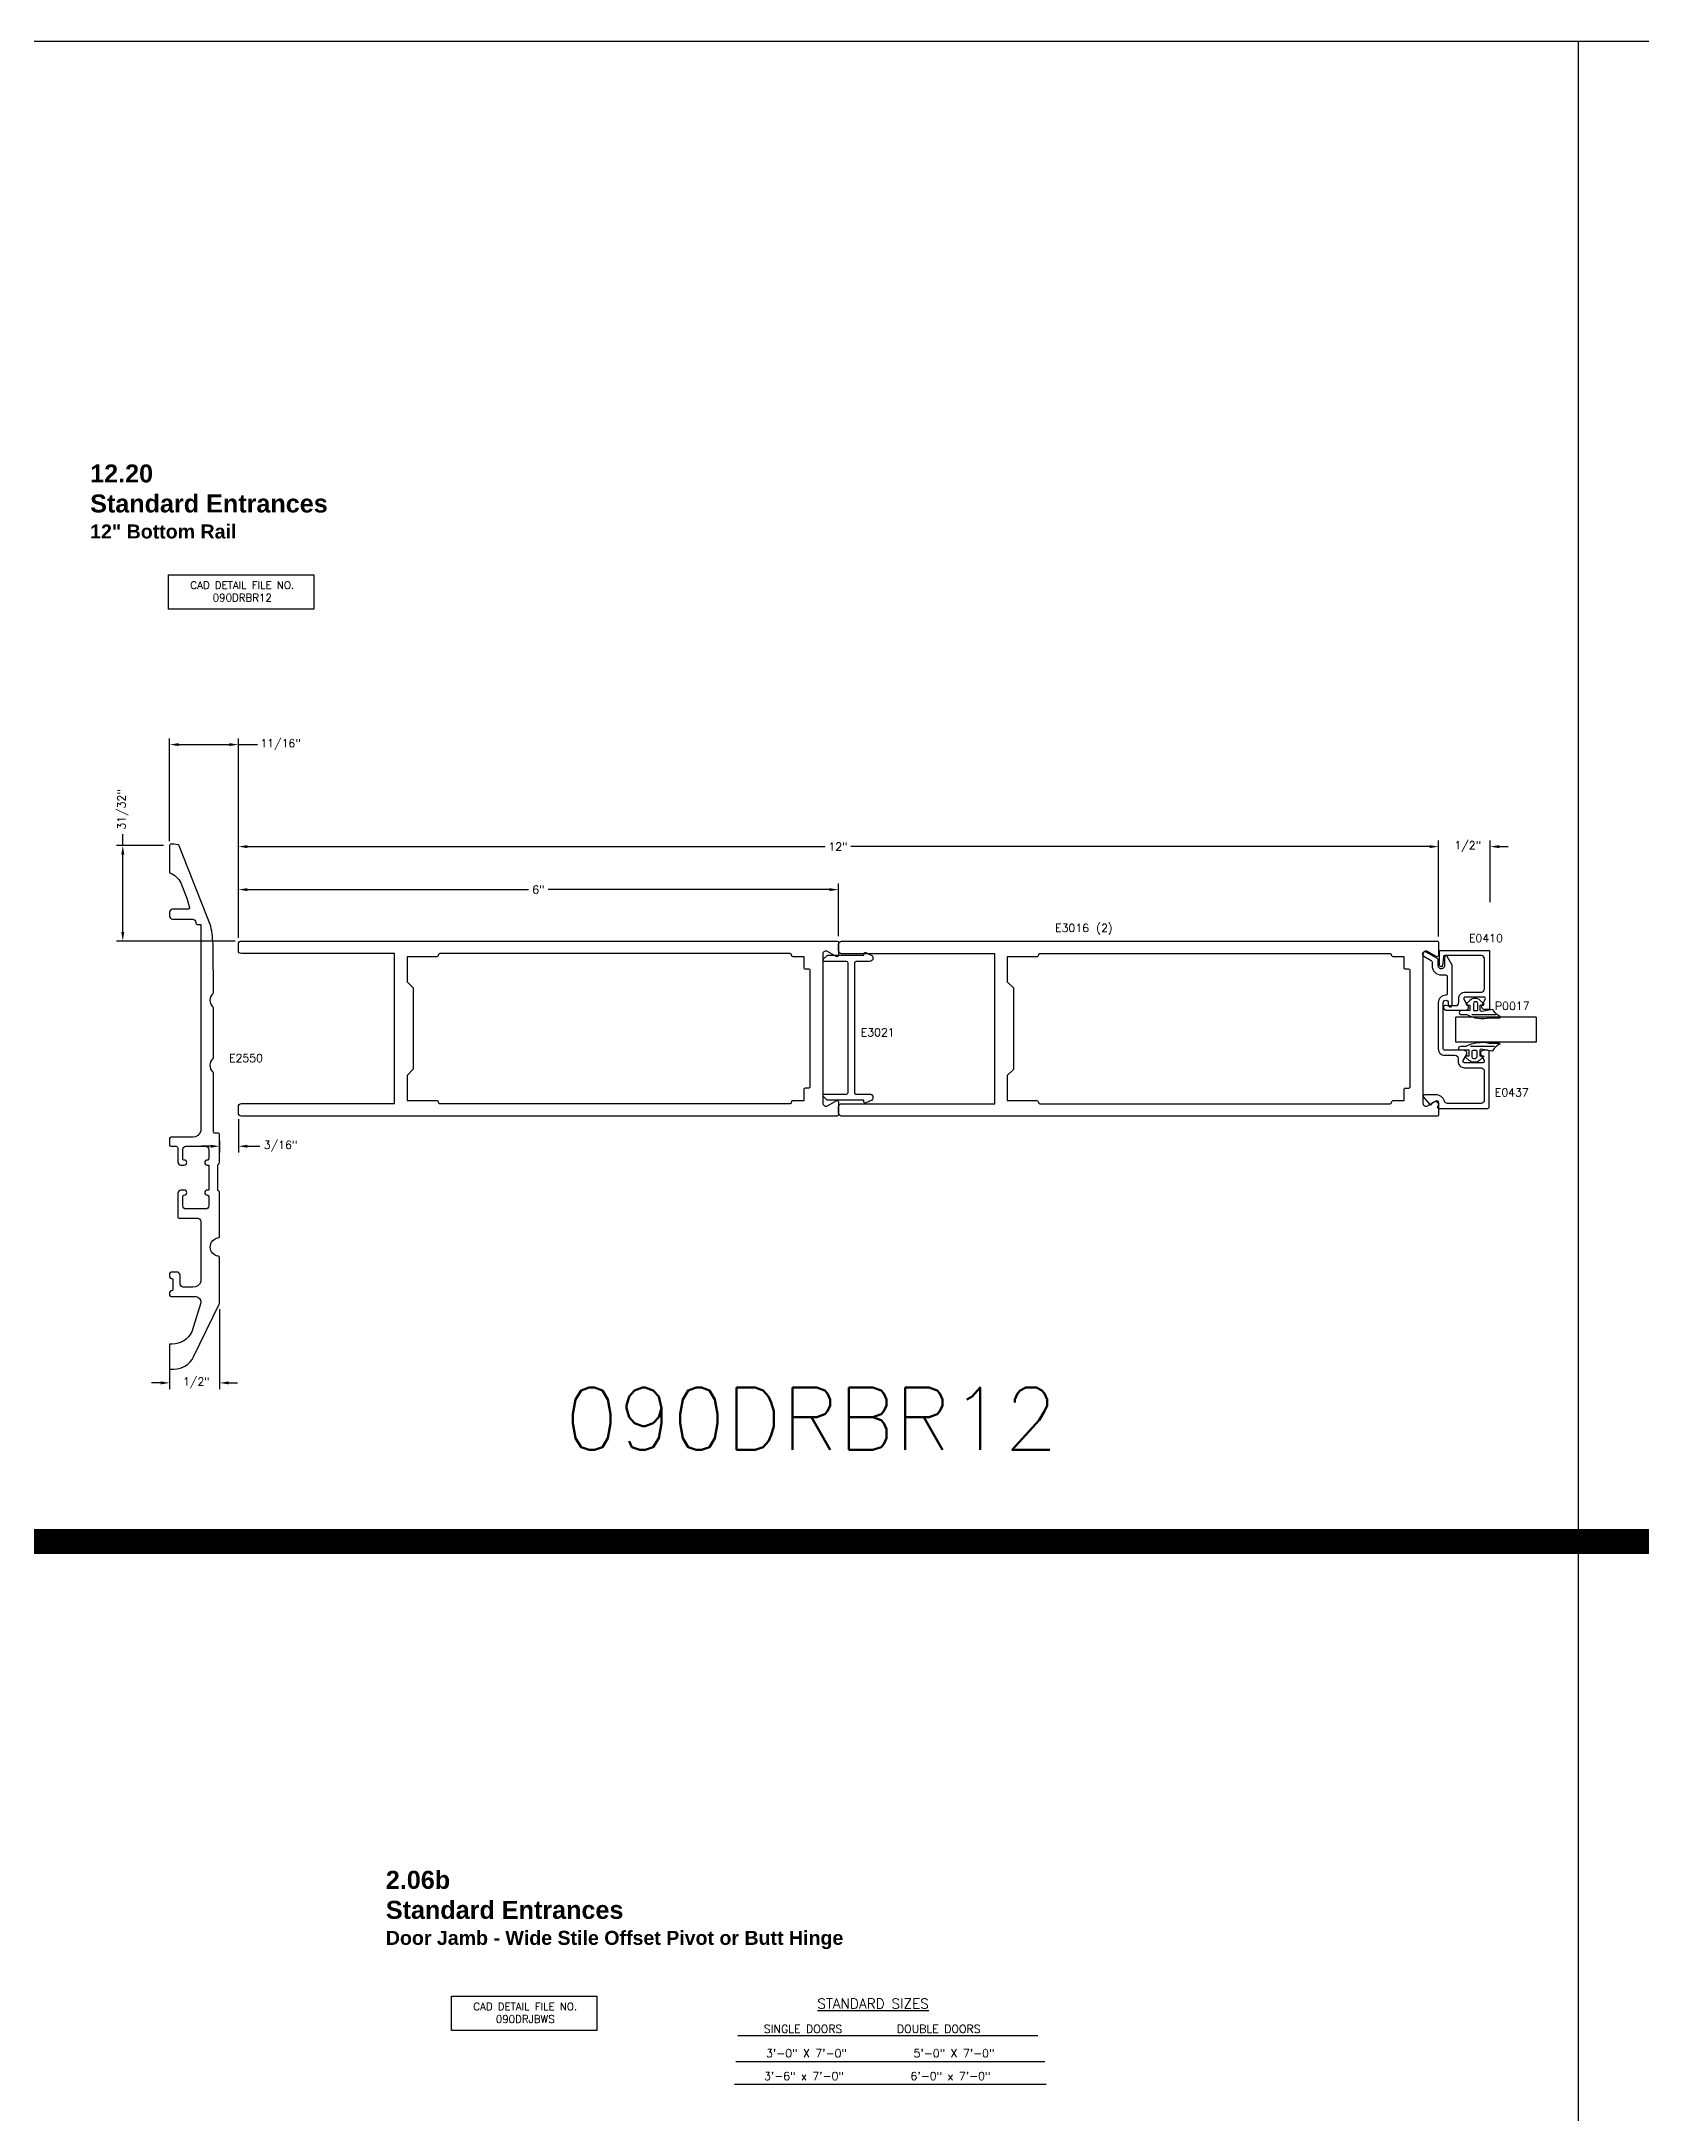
# Model space of a CAD drawing. Extents: x 0 to 130, y 0 to 90.
# Drawn here: x 59.54 to 75.54, y 69.16 to 89.88 of the extents above; entities that cross this region are included whole.
import ezdxf

# ---------------------------------------------------------------- set-up
doc = ezdxf.new("R2010")
doc.units = 0
doc.header["$MEASUREMENT"] = 0
doc.header["$PDMODE"] = 3
doc.layers.get('DEFPOINTS').update_dxf_attribs({"linetype": 'CONTINUOUS'})
for name, color, linetype in [('R-ANNO-DIMS', 3, 'CONTINUOUS'), ('R-ANNO-TEXT', 6, 'CONTINUOUS'), ('R-DET1', 4, 'CONTINUOUS'), ('R-DET2', 2, 'CONTINUOUS'), ('R-DET3', 5, 'CONTINUOUS'), ('R-OTLN', 1, 'CONTINUOUS'), ('TITLE', 7, 'CONTINUOUS')]:
    doc.layers.add(name, color=color, linetype=linetype)
doc.styles.get("Standard").update_dxf_attribs({"font": 'simplex'})
doc.dimstyles.new('1X', dxfattribs={"dimscale": 0, "dimtxt": 0.08, "dimasz": 0.09, "dimexe": 0.062, "dimexo": 0.062, "dimgap": 0.045, "dimtad": 0, "dimdec": 4, "dimzin": 4, "dimtxsty": 'STANDARD', "dimcen": 0, "dimazin": 3, "dimtp": 0.02, "dimtfac": 1, "dimtdec": 4, "dimtofl": 0, "dimtmove": 0, "dimatfit": 3, "dimtolj": 1, "dimtzin": 4})

# ---------------------------------------------------------------- blocks, each defined once
blk = doc.blocks.new('*D166')
at = {"layer": 'DEFPOINTS', "color": 0}
for p in [(61.513, 81.828), (61.513, 80.853), (73.513, 80.868)]:
    blk.add_point(p, dxfattribs=at)
at = {"layer": 'R-ANNO-DIMS', "color": 0}
for p, q in [((61.513, 80.915), (61.513, 81.89)), ((73.513, 80.93), (73.513, 81.89)), ((61.603, 81.828), (67.379, 81.828)), ((73.423, 81.828), (67.637, 81.828))]:
    blk.add_line(p, q, dxfattribs=at)
for points in [[(61.603, 81.843), (61.603, 81.813), (61.513, 81.828)], [(73.423, 81.843), (73.423, 81.813), (73.513, 81.828)]]:
    blk.add_solid(points, dxfattribs=at)
at = {"layer": 'R-ANNO-DIMS', "color": 0, "insert": (67.508, 81.828), "char_height": 0.08, "attachment_point": 5}
blk.add_mtext('\\A1;12"', dxfattribs=at)
blk = doc.blocks.new('*D167')
at = {"layer": 'DEFPOINTS', "color": 0}
for p in [(67.513, 81.398), (61.513, 80.853), (67.513, 80.869)]:
    blk.add_point(p, dxfattribs=at)
at = {"layer": 'R-ANNO-DIMS', "color": 0}
for p, q in [((61.513, 80.915), (61.513, 81.46)), ((67.513, 80.931), (67.513, 81.46)), ((61.603, 81.398), (64.415, 81.398)), ((67.423, 81.398), (64.611, 81.398))]:
    blk.add_line(p, q, dxfattribs=at)
for points in [[(61.603, 81.413), (61.603, 81.383), (61.513, 81.398)], [(67.423, 81.413), (67.423, 81.383), (67.513, 81.398)]]:
    blk.add_solid(points, dxfattribs=at)
at = {"layer": 'R-ANNO-DIMS', "color": 0, "insert": (64.513, 81.398), "char_height": 0.08, "attachment_point": 5}
blk.add_mtext('\\A1;6"', dxfattribs=at)
blk = doc.blocks.new('*D168')
at = {"layer": 'DEFPOINTS', "color": 0}
for p in [(61.513, 82.848), (60.825, 81.821), (61.513, 80.853)]:
    blk.add_point(p, dxfattribs=at)
at = {"layer": 'R-ANNO-DIMS', "color": 0}
for p, q in [((60.825, 81.883), (60.825, 82.91)), ((61.513, 80.915), (61.513, 82.91)), ((60.915, 82.848), (61.423, 82.848)), ((61.513, 82.848), (61.703, 82.848))]:
    blk.add_line(p, q, dxfattribs=at)
for points in [[(60.915, 82.863), (60.915, 82.833), (60.825, 82.848)], [(61.423, 82.863), (61.423, 82.833), (61.513, 82.848)]]:
    blk.add_solid(points, dxfattribs=at)
at = {"layer": 'R-ANNO-DIMS', "color": 0, "insert": (61.935, 82.848), "char_height": 0.08, "attachment_point": 5}
blk.add_mtext('\\A1;11/16"', dxfattribs=at)
blk = doc.blocks.new('*D169')
at = {"layer": 'DEFPOINTS', "color": 0}
for p in [(73.513, 81.828), (74.03, 81.828), (74.03, 81.209)]:
    blk.add_point(p, dxfattribs=at)
at = {"layer": 'R-ANNO-DIMS', "color": 0}
for p, q in [((74.03, 81.271), (74.03, 81.89)), ((73.423, 81.828), (73.333, 81.828)), ((73.513, 81.766), (73.513, 81.766)), ((74.12, 81.828), (74.21, 81.828))]:
    blk.add_line(p, q, dxfattribs=at)
for points in [[(73.423, 81.843), (73.423, 81.813), (73.513, 81.828)], [(74.12, 81.843), (74.12, 81.813), (74.03, 81.828)]]:
    blk.add_solid(points, dxfattribs=at)
at = {"layer": 'R-ANNO-DIMS', "color": 0, "insert": (73.806, 81.828), "char_height": 0.08, "attachment_point": 5}
blk.add_mtext('\\A1;1/2"', dxfattribs=at)
blk = doc.blocks.new('S')
at = {"layer": 'R-DET2'}
for p, q in [((4.542, 7.201), (4.542, 8.004)), ((4.542, 8.004), (4.792, 8.004)), ((4.792, 7.201), (4.792, 8.004)), ((4.792, 7.201), (4.542, 7.201))]:
    blk.add_line(p, q, dxfattribs=at)
blk = doc.blocks.new('GLASS')
at = {"layer": 'R-DET2'}
blk.add_blockref('S', (-4.542, -7.201), dxfattribs=at)
blk = doc.blocks.new('QUARTER_INCH_GLASS')
at = {"layer": 'R-DET2'}
blk.add_blockref('GLASS', (0, 0), dxfattribs=at)
blk = doc.blocks.new('*D170')
at = {"layer": 'DEFPOINTS', "color": 0}
for p in [(61.325, 77.266), (60.825, 76.855), (61.325, 76.466)]:
    blk.add_point(p, dxfattribs=at)
at = {"layer": 'R-ANNO-DIMS', "color": 0}
for p, q in [((61.325, 77.204), (61.325, 76.404)), ((60.825, 76.793), (60.825, 76.404)), ((60.735, 76.466), (60.645, 76.466)), ((61.415, 76.466), (61.505, 76.466))]:
    blk.add_line(p, q, dxfattribs=at)
for points in [[(60.735, 76.481), (60.735, 76.451), (60.825, 76.466)], [(61.415, 76.481), (61.415, 76.451), (61.325, 76.466)]]:
    blk.add_solid(points, dxfattribs=at)
at = {"layer": 'R-ANNO-DIMS', "color": 0, "insert": (61.092, 76.466), "char_height": 0.08, "attachment_point": 5}
blk.add_mtext('\\A1;1/2"', dxfattribs=at)
blk = doc.blocks.new('*D171')
at = {"layer": 'DEFPOINTS', "color": 0}
for p in [(61.513, 79.165), (61.325, 78.948), (61.513, 78.832)]:
    blk.add_point(p, dxfattribs=at)
at = {"layer": 'R-ANNO-DIMS', "color": 0}
for p, q in [((61.513, 79.103), (61.513, 78.77)), ((61.235, 78.832), (61.145, 78.832)), ((61.325, 78.886), (61.325, 78.77)), ((61.603, 78.832), (61.726, 78.832))]:
    blk.add_line(p, q, dxfattribs=at)
for points in [[(61.235, 78.847), (61.235, 78.817), (61.325, 78.832)], [(61.603, 78.847), (61.603, 78.817), (61.513, 78.832)]]:
    blk.add_solid(points, dxfattribs=at)
at = {"layer": 'R-ANNO-DIMS', "color": 0, "insert": (61.935, 78.832), "char_height": 0.08, "attachment_point": 5}
blk.add_mtext('\\A1;3/16"', dxfattribs=at)
blk = doc.blocks.new('*D172')
at = {"layer": 'DEFPOINTS', "color": 0}
for p in [(60.357, 81.838), (60.825, 81.838), (61.544, 80.884)]:
    blk.add_point(p, dxfattribs=at)
at = {"layer": 'R-ANNO-DIMS', "color": 0}
for p, q in [((60.357, 81.838), (60.357, 81.953)), ((60.763, 81.838), (60.295, 81.838)), ((60.357, 80.974), (60.357, 81.748)), ((61.482, 80.884), (60.295, 80.884))]:
    blk.add_line(p, q, dxfattribs=at)
for points in [[(60.342, 81.748), (60.372, 81.748), (60.357, 81.838)], [(60.342, 80.974), (60.372, 80.974), (60.357, 80.884)]]:
    blk.add_solid(points, dxfattribs=at)
at = {"layer": 'R-ANNO-DIMS', "color": 0, "insert": (60.357, 82.2), "char_height": 0.08, "attachment_point": 5, "rotation": 90}
blk.add_mtext('\\A1;31/32"', dxfattribs=at)

msp = doc.modelspace()

# ---------------------------------------------------------------- linework, layer by layer
at = {"layer": 'R-ANNO-TEXT'}
for p, q in [((66.5060629, 69.9388589), (69.5066496, 69.9388589)), ((66.4865795, 69.6794818), (69.5780887, 69.6794818)), ((66.4735906, 69.4525269), (69.5910776, 69.4525269))]:
    msp.add_line(p, q, dxfattribs=at)
for points in [[(60.8151646, 84.5455118), (62.2666445, 84.5455118), (62.2666445, 84.203449), (60.8151646, 84.203449)], [(63.6445603, 70.3330382), (65.0960402, 70.3330382), (65.0960402, 69.9909754), (63.6445603, 69.9909754)]]:
    msp.add_lwpolyline(points, close=True, dxfattribs=at)
at = {"layer": 'R-DET1'}
msp.add_lwpolyline([(61.3139128, 78.3853454, -0.2651930726), (61.3068217, 78.3981418), (61.3068217, 78.6399407, -0.2433130296), (61.3128231, 78.652049, 0.2491639954), (61.3249344, 78.6732565), (61.3249344, 78.9479403, 0.4142135624), (61.3099344, 78.9629403), (61.2774344, 78.9629403, -0.4142135624), (61.2624344, 78.9779403), (61.2624339, 79.5658778, 0.1944219694), (61.2581977, 79.5762897, -0.4054904155), (61.2581977, 79.7058308, 0.1950331961), (61.2624339, 79.7162778), (61.2624339, 80.2171512, 0.1950331961), (61.2581977, 80.2275982, -0.4054904155), (61.2581977, 80.3571393, 0.1950331961), (61.2624339, 80.3675863), (61.2619781, 80.8217919, 0.0881643195), (61.2601413, 80.8321281, 0.0425844594), (61.237282, 81.0315948), (60.9215604, 81.8372414, 0.2666574279), (60.9099092, 81.8465887), (60.8684646, 81.8530615), (60.8396646, 81.8530615, 0.4302683561), (60.8249995, 81.8380615), (60.8249995, 81.5664121, -0.2092457694), (60.9366432, 81.4646748), (61.0003809, 81.3036265), (61.0241698, 81.2174207, -0.4064313497), (61.0091242, 81.2027033), (60.8556645, 81.20278, 0.4241687707), (60.8249995, 81.1718777), (60.8249995, 81.1338777, 0.4219154227), (60.8556646, 81.1028777), (61.0562189, 81.1029422, -0.4142135624), (61.0872189, 81.0719422), (61.0872189, 81.0657938, 0.4142135624), (61.1022189, 81.0507938), (61.1326674, 81.0507938, -0.2079149748), (61.1374339, 81.0398268), (61.1374339, 79.7162778), (61.1374339, 79.0231321), (61.1374339, 78.9821204, -0.338557563), (61.0565006, 78.9239722), (60.8399995, 78.9239722, 0.4142135597), (60.8249995, 78.9089722), (60.8249995, 78.8460619, 0.388767889), (60.8384994, 78.8312125), (60.8918217, 78.8312125, -0.4142135624), (60.9068217, 78.8162125), (60.9068217, 78.6742125, 0.4142135624), (60.9378217, 78.6432125), (60.9718217, 78.6432125, 0.4142135624), (60.9968217, 78.6682125, 0.4142135624), (60.9718217, 78.6932125, -0.4142135624), (60.9568217, 78.7082125), (60.9568217, 78.8002125, -0.4142135624), (60.9878217, 78.8312125), (61.1858217, 78.8312125, -0.4142135624), (61.2168217, 78.8002125), (61.2168217, 78.7082125, -0.4142135624), (61.2018217, 78.6932125, 0.4142135624), (61.1768217, 78.6682125, 0.4142135624), (61.2018217, 78.6432125), (61.2168217, 78.6432125), (61.2168217, 78.3932125), (61.2018217, 78.3932125, 0.4142135624), (61.1768217, 78.3682125, 0.4142135624), (61.2018217, 78.3432125, -0.4142135624), (61.2168217, 78.3282125), (61.2168217, 78.2362125, -0.4142135624), (61.1858217, 78.2052125), (60.9878217, 78.2052125, -0.4142135624), (60.9568217, 78.2362125), (60.9568217, 78.3282125, -0.4142135624), (60.9718217, 78.3432125, 0.4142135624), (60.9968217, 78.3682125, 0.4142135624), (60.9718217, 78.3932125), (60.9378217, 78.3932125, 0.4142135624), (60.9068217, 78.3622125), (60.9068217, 78.1272125, 0.4142135624), (60.9218217, 78.1122125), (61.1064339, 78.1122125, -0.4142135625), (61.1374339, 78.0812125), (61.1374339, 77.477189, -0.3205925712), (61.0567937, 77.4228042), (60.961434, 77.4228042, -0.4142135624), (60.930434, 77.4538042), (60.930434, 77.5427202, 0.4142135624), (60.899434, 77.5737202), (60.840434, 77.5737202, 0.3941771447), (60.8249996, 77.5587202), (60.8249996, 77.5262202, 0.3941771447), (60.840434, 77.5112202), (60.842434, 77.5112202, -0.4142135624), (60.857434, 77.4962202), (60.857434, 77.4005166, -0.4142135624), (60.842434, 77.3855166, 0.3068322275), (60.8249996, 77.3705169), (60.8249996, 77.3431633, 0.3459180989), (60.839191, 77.3298042), (61.0898796, 77.3298042, -0.3359669074), (61.1374339, 77.2751074, -0.0740090187), (61.1361336, 77.2663709), (61.0475995, 76.9755321, -0.2868483927), (60.8516995, 76.8531321), (60.8249995, 76.8531321), (60.8249995, 76.6031321), (60.8687995, 76.6031321, 0.2865139243), (61.0647995, 76.7255321), (61.3214728, 77.2530004, 0.0818549204), (61.3249344, 77.2661321), (61.3249344, 77.7170499, 0.3739405009), (61.3120171, 77.7319045, -0.8695466491), (61.3120171, 77.9160998, 0.3739405009), (61.3249344, 77.9309544), (61.3249344, 78.363773, 0.3098051673)], format="xyb", close=True, dxfattribs=at)
for points in [[(73.5102316, 80.2675634), (73.5102316, 79.8065595, 0.4142135624), (73.5752316, 79.7415595), (73.6772446, 79.7415595, -0.4142135624), (73.7082446, 79.7105595), (73.7082446, 79.6815595, 0.4142135624), (73.7732446, 79.6165595), (73.9392306, 79.6165595, -0.4142135624), (73.9702306, 79.5855595), (73.9702306, 79.2915645, -0.4142135624), (73.9392306, 79.2605645), (73.6021902, 79.2605645, -0.3256627349), (73.5726819, 79.2820643, 0.3256627349), (73.4841567, 79.3465635), (73.375777, 79.3465635, 0.6370702608), (73.3642863, 79.3219217), (73.4252394, 79.2492806, 0.4779725156), (73.4407999, 79.2495775), (73.4563808, 79.2696542, -0.8690679817), (73.509657, 79.2391431), (73.5037137, 79.2242728, 0.5305087646), (73.5129995, 79.2105615), (74.0052336, 79.2105615, 0.4142135624), (74.0202336, 79.2255615), (74.0202336, 79.7765635, 0.4142135624), (74.0052336, 79.7915635), (73.9627362, 79.7915635, 0.5773590294), (73.9358899, 79.7450628), (73.9682228, 79.6890639, -0.5773590294), (73.9552327, 79.6665635), (73.7732456, 79.6665635, -0.5773411719), (73.760255, 79.6890632), (73.7925852, 79.7450642, 0.5773411719), (73.765738, 79.7915635), (73.5752306, 79.7915635, -0.4142135624), (73.5602306, 79.8065635), (73.5602306, 80.2675609, -1), (73.6102336, 80.2675609), (73.6102336, 80.2455578, 1), (73.6502306, 80.2455578), (73.6502306, 80.6425609), (73.6002221, 80.7291802, 0.7673308308), (73.5722316, 80.7216803), (73.5722316, 80.6380302, -1.0057039516), (73.5102336, 80.6376786), (73.5102315, 80.6966789, 0.2679461651), (73.5027312, 80.7096689), (73.3907287, 80.77433, 0.9999753426), (73.3657301, 80.7310313), (73.4407319, 80.6877264, -0.2679423533), (73.4482316, 80.6747362), (73.4482316, 80.6376758, 0.4142135624), (73.5412316, 80.5446758), (73.5852316, 80.5446758, -0.4142135624), (73.6002316, 80.5296764), (73.6002316, 80.3575624, -0.4142119352), (73.5852317, 80.3425624, 0.4142119352), (73.5102306, 80.2675609)], [(73.5674883, 80.2268759, -0.4559911352), (73.5845887, 80.2417279), (73.6074882, 80.2384919), (73.684527, 80.2384899, 0.4142135624), (73.715527, 80.2694899), (73.7155268, 80.3083019, -0.4157347224), (73.7806751, 80.3734909), (73.9414883, 80.3734919, 0.4142135624), (73.9724883, 80.4044919), (73.9724883, 80.7084889, 0.4142135624), (73.9414883, 80.7394889), (73.5777817, 80.7394919, 0.3788668862), (73.5628935, 80.7263199), (73.5523761, 80.6406629, -0.9407073484), (73.5224881, 80.6424909), (73.5224882, 80.7894899), (74.0224882, 80.7894899), (74.0224882, 80.1984905), (73.9751816, 80.1984889, -0.5773503096), (73.9483349, 80.2449889), (73.9806666, 80.3009909, 0.5773499476), (73.9676762, 80.3234909), (73.7805267, 80.3234909, 0.5773500587), (73.7675363, 80.3009909), (73.8056415, 80.2349908, -0.5773539269), (73.7787948, 80.1884904), (73.5984884, 80.1884905, -0.4142112814), (73.5674883, 80.2194905), (73.5674883, 80.2268759)]]:
    msp.add_lwpolyline(points, format="xyb", dxfattribs=at)
at = {"layer": 'R-DET2'}
for points in [[(74.0237017, 80.1164851), (74.1218102, 80.1164851, 0.4770370124), (74.1315913, 80.1285662, -0.1690634905), (74.0626851, 80.1905218, 0.3788088369), (74.0520325, 80.1984026), (73.9467158, 80.1791886, -0.3462419148), (73.9308443, 80.1891506), (73.9308443, 80.2432375), (73.9610415, 80.2443483, 0.6086559015), (73.9664449, 80.2574931), (73.9298923, 80.2898038, 0.3786170875), (73.8267963, 80.2898038), (73.7902437, 80.2574931, 0.6086559015), (73.795647, 80.2443483), (73.8258443, 80.2432375), (73.8258443, 80.1882375), (73.7408443, 80.1882375, 1), (73.7408443, 80.1482375), (73.7958838, 80.1482375, 0.1753644489)], [(73.8766845, 80.276036, 0.3419987131), (73.8616845, 80.2566711), (73.8616845, 80.1979886, 0.4142135624), (73.8696845, 80.1899886), (73.8986845, 80.1899886, 0.4142135624), (73.9066845, 80.1979886), (73.9066845, 80.2566711, 0.3419987131), (73.8916845, 80.276036, 0.1270166538)], [(74.0176516, 79.8641986), (74.1157602, 79.8641985, -0.4770370124), (74.1255412, 79.8521174, 0.1690634905), (74.056635, 79.7901619, -0.3788088369), (74.0459823, 79.7822811), (73.9406657, 79.8014952, 0.3462419148), (73.9247941, 79.7915332), (73.9247941, 79.7374463), (73.9549913, 79.7363354, -0.6086559015), (73.9603947, 79.7231907), (73.923842, 79.69088, -0.3786170875), (73.8207461, 79.6908801), (73.7841935, 79.7231908, -0.6086559015), (73.7895969, 79.7363356), (73.8197941, 79.7374464), (73.8197941, 79.7924464), (73.7347941, 79.7924465, -1), (73.7347942, 79.8324465), (73.7898337, 79.8324464, -0.1753644489)], [(73.8647941, 79.706399, -0.3419987131), (73.8497941, 79.7257639), (73.8497941, 79.7844464, -0.4142135624), (73.8577941, 79.7924464), (73.8867941, 79.7924463, -0.4142135624), (73.8947941, 79.7844463), (73.8947941, 79.7257639, -0.3419987131), (73.8797941, 79.706399, -0.1270166538)]]:
    msp.add_lwpolyline(points, format="xyb", close=True, dxfattribs=at)
for points in [[(73.8458743, 80.1499886), (74.0856503, 80.1502362)], [(73.833984, 79.8324464), (74.07376, 79.8321986)]]:
    msp.add_lwpolyline(points, dxfattribs=at)
at = {"layer": 'R-DET3'}
msp.add_lwpolyline([(67.8248234, 80.6788346), (67.688094, 80.6788346, 0.4142367316), (67.672094, 80.6628333), (67.6721963, 79.3704597, 0.4141903936), (67.6881963, 79.354461), (67.8248234, 79.354461, -0.4142135624), (67.8578234, 79.321461), (67.8578234, 79.3191024, -0.2931579789), (67.8385839, 79.2891082), (67.7871889, 79.2655297, -0.546601446), (67.7659341, 79.2791634), (67.7659341, 79.2913348), (67.4074101, 79.2913348, -0.1989123674), (67.3968035, 79.2957282), (67.3643035, 79.3282282, -0.6681786379), (67.3749101, 79.3538348), (67.593969, 79.3538348, 0.4142135624), (67.609594, 79.3694598), (67.609594, 80.6638358, 0.4141901806), (67.594594, 80.6788346), (67.3749101, 80.6788346, -0.6681786379), (67.3643035, 80.7044412), (67.3968035, 80.7369412, -0.1989123674), (67.4074101, 80.7413346), (67.7659341, 80.7413346), (67.7659341, 80.7541322, -0.546601446), (67.7871889, 80.7677659), (67.8385839, 80.7441873, -0.2931579789), (67.8578234, 80.7141931), (67.8578234, 80.7118346, -0.4142135624)], format="xyb", close=True, dxfattribs=at)
at = {"layer": 'R-OTLN'}
for points in [[(67.5129995, 80.8685615), (67.5129995, 80.7425615, -0.5775639246), (67.4904995, 80.7295615), (67.4034995, 80.7797615, 0.5768466291), (67.3569995, 80.7529615), (67.3569995, 79.2641615, 0.5768466291), (67.4034995, 79.2373615), (67.4903995, 79.2874615, -0.5819881654), (67.5129995, 79.2745615), (67.5129995, 79.1485615, -0.4200158681), (67.4979995, 79.1335615), (61.5439995, 79.1335615, -0.4129032258), (61.5129995, 79.1645615), (61.5129995, 79.2275615, -0.4129032258), (61.5439995, 79.2585615), (63.0749995, 79.2585615), (63.0749995, 80.7585615), (61.5439995, 80.7585615, -0.4129032258), (61.5129995, 80.7895615), (61.5129995, 80.8525615, -0.4129032258), (61.5439995, 80.8835615), (67.4979995, 80.8835615, -0.4200158681), (67.5129995, 80.8685615)], [(73.5129995, 80.8675615), (73.5129995, 80.7415615, -0.5775639246), (73.4904995, 80.7285615), (73.4034995, 80.7787615, 0.5768466291), (73.3569995, 80.7519615), (73.3569995, 79.2631615, 0.5768466291), (73.4034995, 79.2363615), (73.4903995, 79.2864615, -0.5819881654), (73.5129995, 79.2735615), (73.5129995, 79.1475615, -0.4200158681), (73.4979995, 79.1325615), (67.5439995, 79.1325615, -0.4129032258), (67.5129995, 79.1635615), (67.5129995, 79.2265615, -0.4129032258), (67.5439995, 79.2575615), (69.0749995, 79.2575615), (69.0749995, 80.7575615), (67.5439995, 80.7575615, -0.4129032258), (67.5129995, 80.7885615), (67.5129995, 80.8515615, -0.4129032258), (67.5439995, 80.8825615), (73.4979995, 80.8825615, -0.4200158681), (73.5129995, 80.8675615)]]:
    msp.add_lwpolyline(points, format="xyb", close=True, dxfattribs=at)
at = {"layer": 'R-OTLN', "linetype": 'CONTINUOUS'}
for points in [[(67.0440454, 79.2745587, -0.4142273697), (67.0590454, 79.2895577), (67.1685444, 79.2895577), (67.1685444, 79.3995577, -0.4142135624), (67.1835444, 79.4145577), (67.2160444, 79.4145577, 0.4142135624), (67.2310444, 79.4295577), (67.2310444, 80.5875577, 0.4142135624), (67.2160444, 80.6025577), (67.1835444, 80.6025577, -0.4142135624), (67.1685444, 80.6175577), (67.1685444, 80.7275577), (67.0590444, 80.7275613, -0.4142135624), (67.0440444, 80.7425613), (67.0440444, 80.7435607, 0.4142135624), (67.0290454, 80.7585597), (63.5271786, 80.7585597, 0.4168218263), (63.5120434, 80.7435603), (63.5120434, 80.7425609, -0.4168357207), (63.4969093, 80.7275615), (63.2000424, 80.7275615), (63.2000424, 80.4775615), (63.2620424, 80.4155612), (63.2620424, 79.6015587), (63.2000424, 79.5395577), (63.2000424, 79.2895577), (63.4968702, 79.2895577, -0.417599679), (63.5120434, 79.2745587), (63.5120434, 79.2735587, 0.4175857594), (63.5272176, 79.2585597), (67.0290454, 79.2585597, 0.4142135624), (67.0440454, 79.2735597), (67.0440454, 79.2745597)], [(67.0440454, 79.2745587, -0.4142273697), (67.0590454, 79.2895577), (67.1685444, 79.2895577), (67.1685444, 79.3995577, -0.4142135624), (67.1835444, 79.4145577), (67.2160444, 79.4145577, 0.4142135624), (67.2310444, 79.4295577), (67.2310444, 80.5875577, 0.4142135624), (67.2160444, 80.6025577), (67.1835444, 80.6025577, -0.4142135624), (67.1685444, 80.6175577), (67.1685444, 80.7275577), (67.0590444, 80.7275613, -0.4142135624), (67.0440444, 80.7425613), (67.0440444, 80.7435607, 0.4142135624), (67.0290454, 80.7585597), (63.5271786, 80.7585597, 0.4168218263), (63.5120434, 80.7435603), (63.5120434, 80.7425609, -0.4168357207), (63.4969093, 80.7275615), (63.2000424, 80.7275615), (63.2000424, 80.4775615), (63.2620424, 80.4155612), (63.2620424, 79.6015587), (63.2000424, 79.5395577), (63.2000424, 79.2895577), (63.4968702, 79.2895577, -0.417599679), (63.5120434, 79.2745587), (63.5120434, 79.2735587, 0.4175857594), (63.5272176, 79.2585597), (67.0290454, 79.2585597, 0.4142135624), (67.0440454, 79.2735597), (67.0440454, 79.2745597)], [(73.0440454, 79.2735587, -0.4142273697), (73.0590454, 79.2885577), (73.1685444, 79.2885577), (73.1685444, 79.3985577, -0.4142135624), (73.1835444, 79.4135577), (73.2160444, 79.4135577, 0.4142135624), (73.2310444, 79.4285577), (73.2310444, 80.5865577, 0.4142135624), (73.2160444, 80.6015577), (73.1835444, 80.6015577, -0.4142135624), (73.1685444, 80.6165577), (73.1685444, 80.7265577), (73.0590444, 80.7265613, -0.4142135624), (73.0440444, 80.7415613), (73.0440444, 80.7425607, 0.4142135624), (73.0290454, 80.7575597), (69.5271786, 80.7575597, 0.4168218263), (69.5120434, 80.7425603), (69.5120434, 80.7415609, -0.4168357207), (69.4969093, 80.7265615), (69.2000424, 80.7265615), (69.2000424, 80.4765615), (69.2620424, 80.4145612), (69.2620424, 79.6005587), (69.2000424, 79.5385577), (69.2000424, 79.2885577), (69.4968702, 79.2885577, -0.417599679), (69.5120434, 79.2735587), (69.5120434, 79.2725587, 0.4175857594), (69.5272176, 79.2575597), (73.0290454, 79.2575597, 0.4142135624), (73.0440454, 79.2725597), (73.0440454, 79.2735597)]]:
    msp.add_lwpolyline(points, format="xyb", dxfattribs=at)
at = {"layer": 'TITLE'}
for p, q in [((117.9080005, 89.8789502), (5.25, 89.8789502)), ((74.9080005, 89.8789502), (74.9080005, 14.8789502))]:
    msp.add_line(p, q, dxfattribs=at)
at = {"layer": 'TITLE', "const_width": 0.25}
msp.add_lwpolyline([(0.25, 74.8789502), (122.9080005, 74.8789502)], dxfattribs=at)

# ---------------------------------------------------------------- block references
at = {"layer": 'R-DET2', "rotation": 90}
msp.add_blockref('QUARTER_INCH_GLASS', (74.4883671, 79.8723608), dxfattribs=at)

# ---------------------------------------------------------------- texts
at = {"layer": 'R-ANNO-TEXT'}
for s, height, p in [('%%USTANDARD SIZES', 0.1, (67.3021623, 70.2089713)), ('SINGLE DOORS        DOUBLE DOORS', 0.08, (66.766887, 69.9668356)), ('3\'-0" X 7\'-0"          5\'-0" X 7\'-0"', 0.08, (66.7884138, 69.7227133)), ('3\'-6" x 7\'-0"          6\'-0" x 7\'-0"', 0.08, (66.7689304, 69.4949266))]:
    msp.add_text(s, height=height, dxfattribs=at).set_placement(p)
at = {"layer": 'R-ANNO-TEXT', "char_height": 0.075, "width": 1.875, "attachment_point": 2}
for s, insert in [('CAD DETAIL FILE NO.\\P090DRBR12', (61.5518468, 84.4799291)), ('CAD DETAIL FILE NO.\\P090DRJBWS', (64.3812425, 70.2674554))]:
    msp.add_mtext(s, dxfattribs=dict(at, insert=insert))
at = {"layer": 'R-ANNO-TEXT', "char_height": 0.08, "attachment_point": 4}
for s, insert in [('{\\Ftxt.shx;E3016 (2)}', (69.6793253, 81.0010621)), ('\\A1;E0410', (73.8174881, 80.9127364)), ('\\A1;P0017', (74.0770065, 80.2350843)), ('E3021', (67.7357097, 79.9709584)), ('\\A1;E2550', (61.4193496, 79.7133252)), ('\\A1;E0437', (74.0759631, 79.3699202))]:
    msp.add_mtext(s, dxfattribs=dict(at, insert=insert))
at = {"layer": 'TITLE'}
msp.add_text('090DRBR12', height=0.625, dxfattribs=at).set_placement((64.7780103, 75.7949808))
at = {"layer": 'TITLE', "char_height": 0.18, "width": 7.44, "attachment_point": 1}
for s, insert in [('{\\fArial|b1|i0|c0|p34;12.20\\PStandard Entrances\\P\\H0.7778x;12" Bottom Rail}', (60.0307731, 85.6491746, 6.2106922)), ('{\\fArial|b1|i0|c0|p34;2.06b\\PStandard Entrances\\P\\H0.7778x;Door Jamb - Wide Stile Offset Pivot or Butt Hinge}', (62.987402, 71.5869344, 6.2106922))]:
    msp.add_mtext(s, dxfattribs=dict(at, insert=insert))

# ---------------------------------------------------------------- dimensions: what is measured, and where the dimension line sits
at = {"layer": 'R-ANNO-DIMS'}
for base, p1, p2, picture, middle in [((61.5129995, 82.8475271), (60.8249995, 81.8210615), (61.5129995, 80.8525615), '*D168', (61.9349995, 82.8475271)), ((61.5129995, 81.828227), (73.5129995, 80.8675615), (61.5129995, 80.8525615), '*D166', (67.5079069, 81.828227)), ((74.0299995, 81.8277031), (73.5129995, 81.828227), (74.0299995, 81.2091342), '*D169', (73.8061012, 81.8277031)), ((61.5129995, 78.832101), (61.3249344, 78.9479403), (61.5129995, 79.1645615), '*D171', (61.9349995, 78.832101)), ((61.3249344, 76.4657773), (60.8249994, 76.8547805), (61.3249344, 77.2661321), '*D170', (61.0921043, 76.4657773))]:
    dim = msp.add_linear_dim(base=base, p1=p1, p2=p2, dimstyle='1X', override={"dimscale": 1, "dimpost": '"'}, dxfattribs=at)
    dim.commit()
    dim.dimension.update_dxf_attribs({"geometry": picture, "text_midpoint": middle, "dimtype": 160})
dim = msp.add_linear_dim(base=(60.3568578, 81.838322), p1=(61.5439995, 80.8835615), p2=(60.8249918, 81.838322), angle=90, dimstyle='1X', override={"dimscale": 1, "dimdec": 5, "dimpost": '"'}, dxfattribs=at)
dim.commit()
dim.dimension.update_dxf_attribs({"geometry": '*D172', "text_midpoint": (60.3568578, 82.200322), "dimtype": 160})
dim = msp.add_linear_dim(base=(67.5129995, 81.3984778), p1=(61.5129995, 80.8525615), p2=(67.5129995, 80.8685615), dimstyle='1X', override={"dimscale": 1, "dimpost": '"'}, dxfattribs=at)
dim.commit()
dim.dimension.update_dxf_attribs({"geometry": '*D167', "text_midpoint": (64.5129995, 81.3984778)})

doc.saveas('drawing.dxf')
